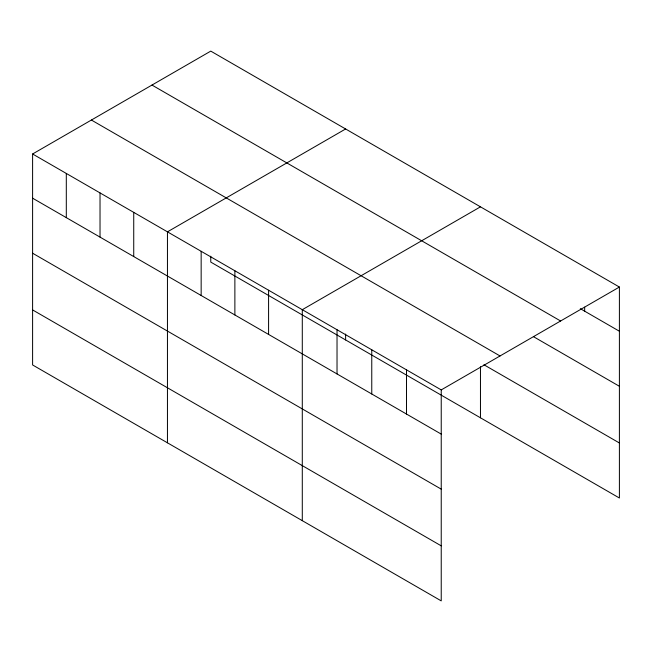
<?xml version="1.0" encoding="UTF-8"?>
<svg xmlns="http://www.w3.org/2000/svg" width="652" height="652" viewBox="0 0 652 652"><rect width="100%" height="100%" fill="white"/><g stroke="black" fill="none" stroke-linecap="round" stroke-linejoin="round"><path stroke-width="0.98" d="M32.6 153.986L441.233 389.904L441.233 600.883L32.6 364.957L32.6 153.986L210.767 51.117L619.4 287.043L619.4 498.014L210.767 262.096L210.767 256.195M345.617 128.974L167.45 231.843L167.45 442.814M480.467 206.831L302.292 309.692L302.292 520.671M441.233 389.904L619.4 287.043M580.321 308.673L619.4 331.24M151.973 85.062L560.606 320.988M533.434 336.644L619.4 386.277M91.394 120.041L500.027 355.959M483.939 364.77L619.4 442.977M32.6 198.184L441.233 434.102M32.6 253.22L441.233 489.139M32.6 309.92L441.233 545.846M584.665 307.165L584.665 311.183M480.467 366.693L480.467 417.802M406.498 369.855L406.498 414.053M371.762 349.798L371.762 393.995M345.617 334.052L345.617 339.945M337.027 329.749L337.027 373.946M268.583 290.23L268.583 334.427M234.875 270.767L234.875 314.965M201.158 251.305L201.158 295.503M133.733 212.373L133.733 256.57M100.025 192.91L100.025 237.108M66.308 173.448L66.308 217.646"/></g></svg>
